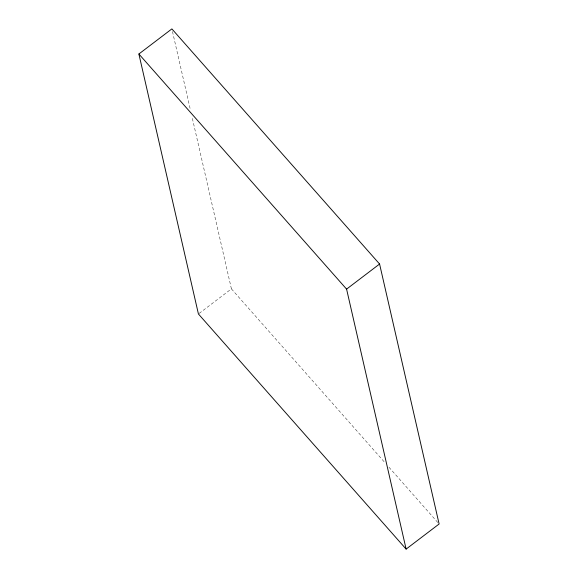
<?xml version="1.0" encoding="UTF-8"?>
<svg xmlns="http://www.w3.org/2000/svg" width="578" height="578" viewBox="0 0 578 578"><rect width="100%" height="100%" fill="white"/><g stroke="black" fill="none" stroke-linecap="round" stroke-linejoin="round"><path stroke-width="0.43" stroke-dasharray="2.89 2.17" d="M199.143 313.428L231.417 288.877L191.99 116.727M231.417 288.877L384.804 462.516M388.987 467.248L438.521 523.328M172.475 31.537L190.379 109.704"/><path stroke-width="0.87" d="M138.879 54L171.876 28.9L379.58 264.023L439.121 524L406.124 549.1L198.42 313.977L138.879 54L346.583 289.123L406.124 549.1M346.583 289.123L379.58 264.023"/></g></svg>
